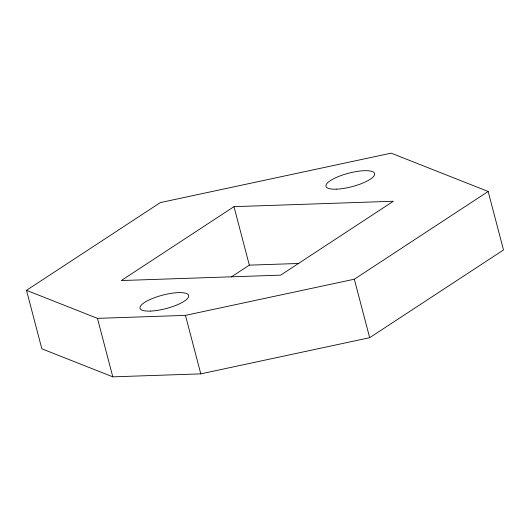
<?xml version="1.0" encoding="UTF-8"?>
<svg xmlns="http://www.w3.org/2000/svg" width="530" height="530" viewBox="0 0 530 530"><rect width="100%" height="100%" fill="white"/><g stroke="black" fill="none" stroke-linecap="round" stroke-linejoin="round"><path stroke-width="0.79" d="M26.5 290.334L160.332 202.586L391.16 153.157L488.156 191.469L503.5 249.955L369.668 337.696L200.797 373.862L112.804 376.843L41.843 348.819L26.5 290.334L97.46 318.358L185.454 315.377L354.325 279.211L488.156 191.469M233.988 206.66L121.284 280.549L280.668 275.143L393.373 201.254L233.988 206.66L249.332 265.146L231.352 276.932M249.332 265.146L298.88 263.463M354.325 279.211L369.668 337.696M185.454 315.377L200.797 373.862M97.46 318.358L112.804 376.843M336.219 189.177A25.162 6.936 -14.7 0 0 374.604 174.734A25.162 6.936 -14.7 0 0 340.094 175.907A25.162 6.936 -14.7 0 0 336.219 189.177M150.262 311.097A25.162 6.936 -14.7 0 0 188.647 296.654A25.162 6.936 -14.7 0 0 154.137 297.827A25.162 6.936 -14.7 0 0 150.262 311.097"/></g></svg>
